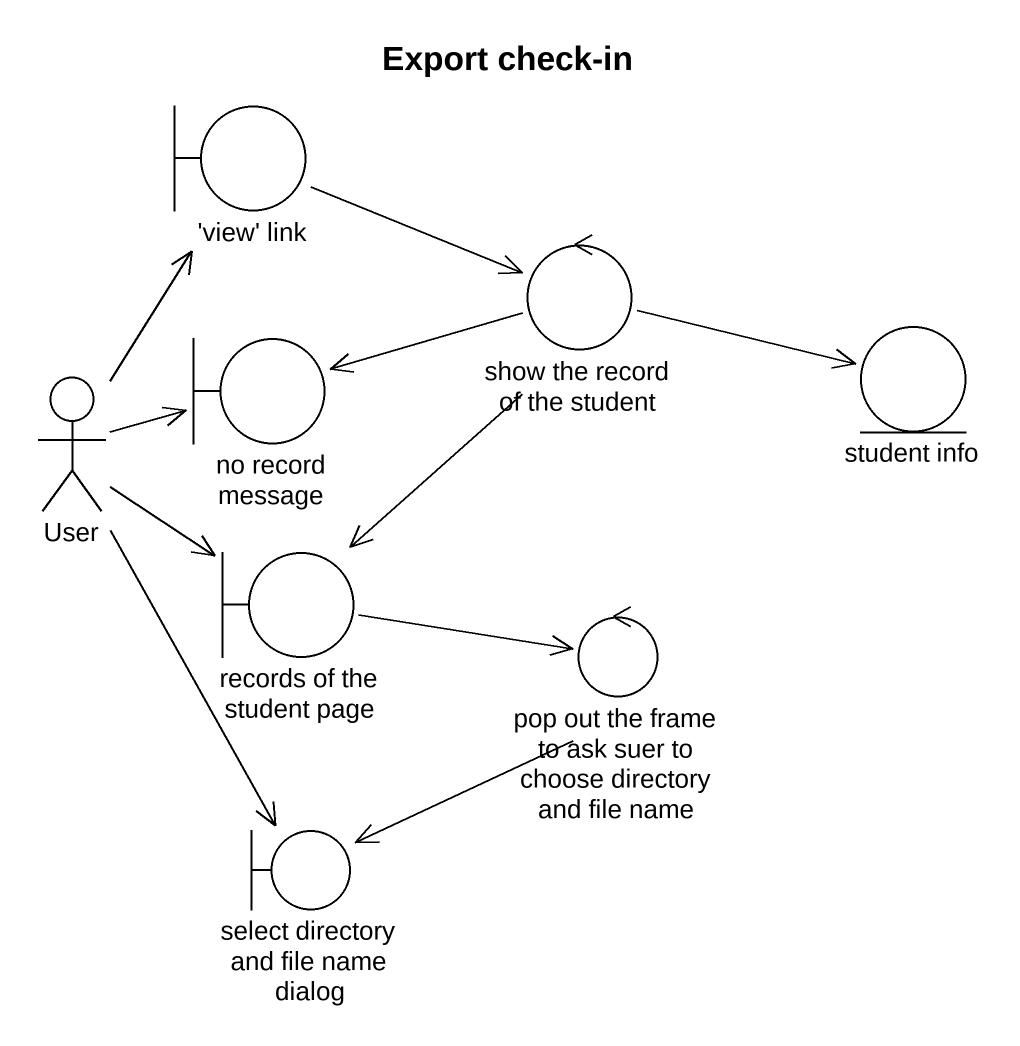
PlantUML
@startuml
title Export check-in
boundary "'view' link" as view_link
control "show the record of the student" as show_the_record_of_the
actor User
boundary "no record message" as no_record_message
entity "student info" as student_info
boundary "records of the student page" as records_of_the_student_page
control "pop out the frame to ask suer to choose directory and file name" as pop_out_the_frame_to_ask
boundary "select directory and file name dialog" as select_directory_and_file
view_link -right-> show_the_record_of_the
show_the_record_of_the -left-> no_record_message
show_the_record_of_the -right-> student_info
show_the_record_of_the --> records_of_the_student_page
User -up-> view_link
User -right-> no_record_message
User --> records_of_the_student_page
User --> select_directory_and_file
records_of_the_student_page -right-> pop_out_the_frame_to_ask
pop_out_the_frame_to_ask --> select_directory_and_file
@enduml
